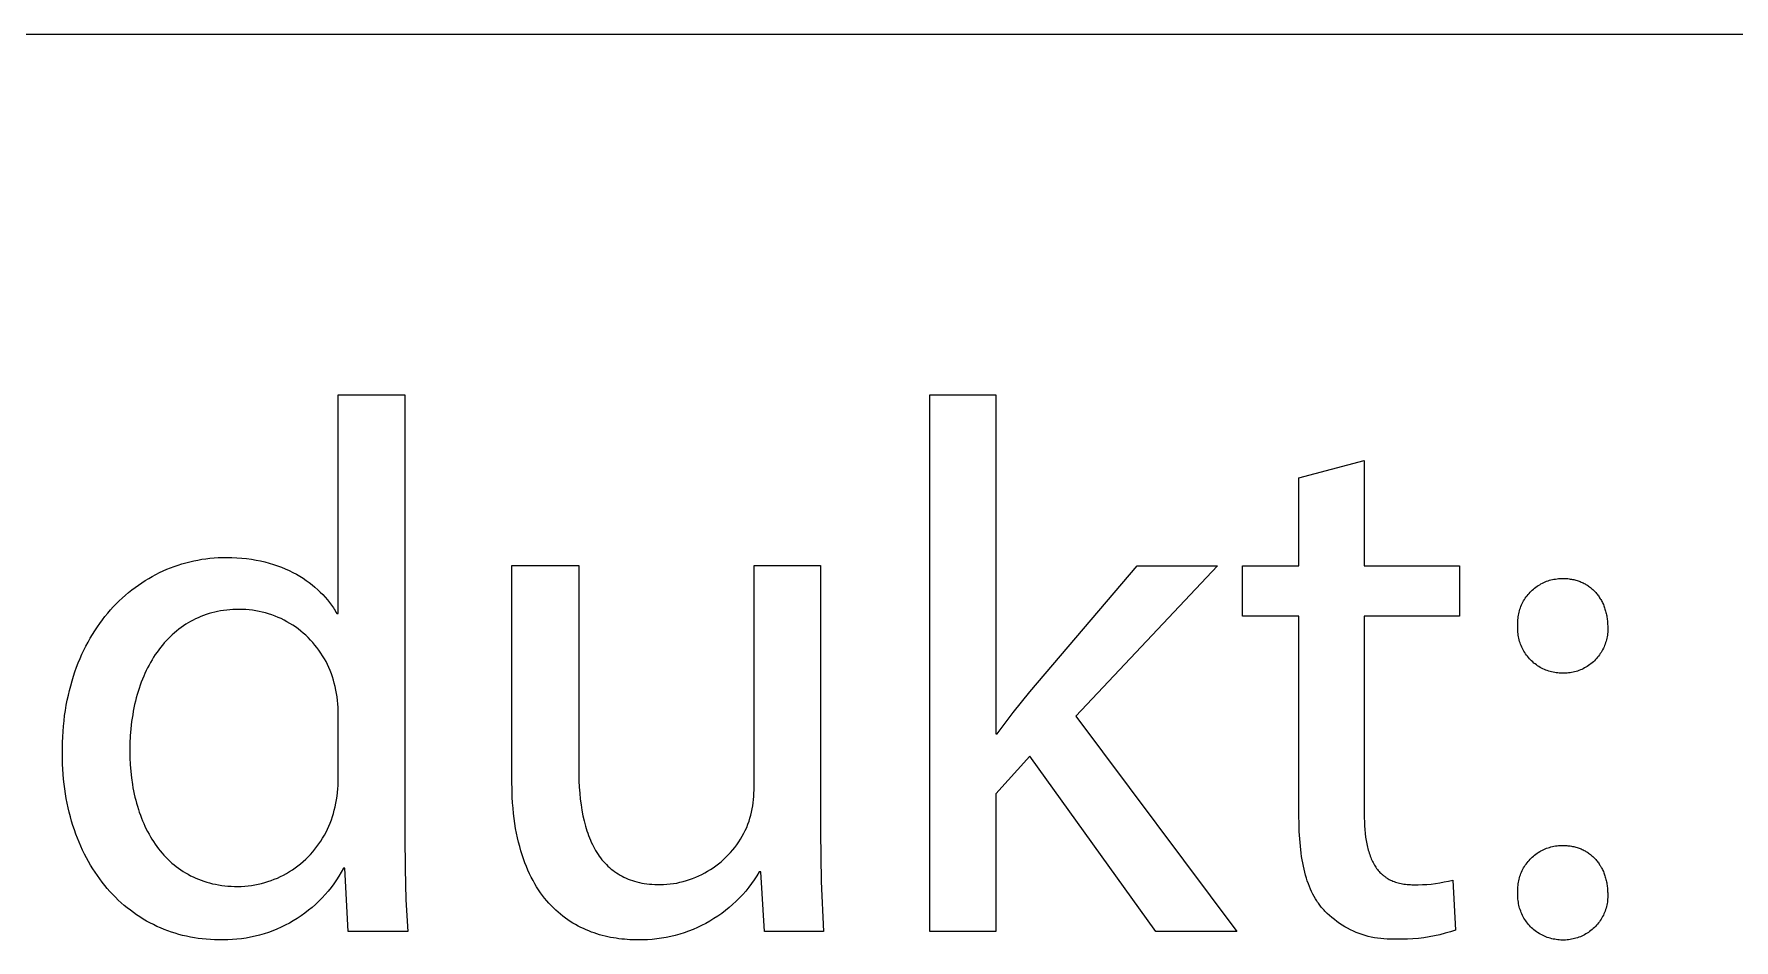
# Model space of a CAD drawing. Header units: millimetres. Extents: x -2163 to 4354, y -841 to 3711.
# Drawn here: x 2039.6 to 2186.3, y -555.2 to -477 of the extents above; entities that cross this region are included whole.
import ezdxf

# ---------------------------------------------------------------- set-up
doc = ezdxf.new("R2010")
doc.units = ezdxf.units.MM
doc.header["$MEASUREMENT"] = 0
doc.layers.add('Domyślny', color=7, linetype='Continuous', true_color=0x000000)

msp = doc.modelspace()

# ---------------------------------------------------------------- linework, layer by layer
at = {"layer": 'Domyślny', "color": 18, "lineweight": 15, "true_color": 0x000000}
for p, q in [((1891.21, -477.01), (4353.85, -477.01)), ((2065.85, -527.02), (2065.85, -508.16)), ((2065.85, -508.16), (2071.6, -508.16)), ((2071.6, -508.16), (2071.6, -546.31)), ((2116.89, -554.47), (2116.89, -508.15)), ((2116.89, -508.15), (2122.58, -508.15)), ((2122.58, -508.15), (2122.58, -537.4)), ((2148.74, -515.33), (2154.36, -513.83)), ((2154.36, -513.83), (2154.36, -522.9)), ((2148.74, -522.9), (2148.74, -515.33)), ((2050.1, -523.66), (2050.41, -523.5)), ((2050.41, -523.5), (2050.73, -523.35)), ((2050.73, -523.35), (2051.05, -523.21)), ((2051.05, -523.21), (2051.37, -523.08)), ((2051.37, -523.08), (2051.7, -522.96)), ((2051.7, -522.96), (2052.03, -522.85)), ((2052.03, -522.85), (2052.36, -522.74)), ((2052.36, -522.74), (2052.7, -522.65)), ((2052.7, -522.65), (2053.04, -522.56)), ((2053.04, -522.56), (2053.38, -522.48)), ((2053.38, -522.48), (2053.73, -522.41)), ((2053.73, -522.41), (2054.08, -522.35)), ((2054.08, -522.35), (2054.43, -522.3)), ((2054.43, -522.3), (2054.78, -522.26)), ((2054.78, -522.26), (2055.13, -522.22)), ((2055.13, -522.22), (2055.49, -522.2)), ((2055.49, -522.2), (2055.85, -522.19)), ((2055.85, -522.19), (2056.21, -522.18)), ((2056.21, -522.18), (2056.66, -522.19)), ((2056.66, -522.19), (2057.09, -522.21)), ((2057.09, -522.21), (2057.52, -522.24)), ((2057.52, -522.24), (2057.94, -522.28)), ((2057.94, -522.28), (2058.35, -522.34)), ((2058.35, -522.34), (2058.75, -522.41)), ((2058.75, -522.41), (2059.14, -522.49)), ((2059.14, -522.49), (2059.52, -522.58)), ((2059.52, -522.58), (2059.89, -522.68)), ((2059.89, -522.68), (2060.25, -522.79)), ((2060.25, -522.79), (2060.61, -522.91)), ((2060.61, -522.91), (2060.95, -523.04)), ((2060.95, -523.04), (2061.28, -523.18)), ((2061.28, -523.18), (2061.61, -523.32)), ((2061.61, -523.32), (2061.92, -523.48)), ((2061.92, -523.48), (2062.23, -523.64)), ((2062.23, -523.64), (2062.52, -523.81)), ((2080.82, -541.38), (2080.82, -522.89)), ((2080.82, -522.89), (2086.59, -522.89)), ((2086.59, -522.89), (2086.59, -540.38)), ((2101.72, -542.27), (2101.72, -522.89)), ((2101.72, -522.89), (2107.45, -522.89)), ((2107.45, -522.89), (2107.45, -545.87)), ((2125.51, -533.79), (2134.77, -522.9)), ((2141.7, -522.9), (2129.48, -535.88)), ((2134.77, -522.9), (2141.7, -522.9)), ((2143.86, -527.27), (2143.86, -522.9)), ((2143.86, -522.9), (2148.74, -522.9)), ((2154.36, -522.9), (2162.59, -522.9)), ((2162.59, -522.9), (2162.59, -527.27)), ((2047.75, -525.22), (2048.03, -524.99)), ((2048.03, -524.99), (2048.31, -524.78)), ((2048.31, -524.78), (2048.6, -524.57)), ((2048.6, -524.57), (2048.89, -524.37)), ((2048.89, -524.37), (2049.19, -524.18)), ((2049.19, -524.18), (2049.49, -524)), ((2049.49, -524), (2049.79, -523.83)), ((2049.79, -523.83), (2050.1, -523.66)), ((2062.52, -523.81), (2062.81, -523.99)), ((2062.81, -523.99), (2063.08, -524.17)), ((2063.08, -524.17), (2063.35, -524.36)), ((2063.35, -524.36), (2063.6, -524.56)), ((2063.6, -524.56), (2063.84, -524.76)), ((2063.84, -524.76), (2064.08, -524.97)), ((2064.08, -524.97), (2064.3, -525.18)), ((2168.68, -525.19), (2168.77, -525.1)), ((2168.77, -525.1), (2168.87, -525.01)), ((2168.87, -525.01), (2168.97, -524.92)), ((2168.97, -524.92), (2169.07, -524.84)), ((2169.07, -524.84), (2169.18, -524.75)), ((2169.18, -524.75), (2169.28, -524.68)), ((2169.28, -524.68), (2169.39, -524.6)), ((2169.39, -524.6), (2169.51, -524.54)), ((2169.51, -524.54), (2169.62, -524.47)), ((2169.62, -524.47), (2169.74, -524.41)), ((2169.74, -524.41), (2169.86, -524.35)), ((2169.86, -524.35), (2169.98, -524.3)), ((2169.98, -524.3), (2170.1, -524.25)), ((2170.1, -524.25), (2170.23, -524.2)), ((2170.23, -524.2), (2170.36, -524.16)), ((2170.36, -524.16), (2170.48, -524.13)), ((2170.48, -524.13), (2170.61, -524.1)), ((2170.61, -524.1), (2170.74, -524.07)), ((2170.74, -524.07), (2170.87, -524.05)), ((2170.87, -524.05), (2171.01, -524.03)), ((2171.01, -524.03), (2171.14, -524.02)), ((2171.14, -524.02), (2171.27, -524.01)), ((2171.27, -524.01), (2171.4, -524)), ((2171.4, -524), (2171.54, -524)), ((2171.54, -524), (2171.64, -524)), ((2171.64, -524), (2171.75, -524.01)), ((2171.75, -524.01), (2171.85, -524.01)), ((2171.85, -524.01), (2171.95, -524.02)), ((2171.95, -524.02), (2172.05, -524.03)), ((2172.05, -524.03), (2172.15, -524.05)), ((2172.15, -524.05), (2172.25, -524.06)), ((2172.25, -524.06), (2172.35, -524.08)), ((2172.35, -524.08), (2172.45, -524.1)), ((2172.45, -524.1), (2172.54, -524.12)), ((2172.54, -524.12), (2172.64, -524.15)), ((2172.64, -524.15), (2172.73, -524.18)), ((2172.73, -524.18), (2172.82, -524.2)), ((2172.82, -524.2), (2172.91, -524.24)), ((2172.91, -524.24), (2173, -524.27)), ((2173, -524.27), (2173.09, -524.31)), ((2173.09, -524.31), (2173.17, -524.34)), ((2173.17, -524.34), (2173.26, -524.38)), ((2173.26, -524.38), (2173.34, -524.43)), ((2173.34, -524.43), (2173.42, -524.47)), ((2173.42, -524.47), (2173.5, -524.52)), ((2173.5, -524.52), (2173.58, -524.56)), ((2173.58, -524.56), (2173.66, -524.61)), ((2173.66, -524.61), (2173.73, -524.67)), ((2173.73, -524.67), (2173.81, -524.72)), ((2173.81, -524.72), (2173.88, -524.78)), ((2173.88, -524.78), (2173.95, -524.83)), ((2173.95, -524.83), (2174.02, -524.89)), ((2174.02, -524.89), (2174.09, -524.96)), ((2174.09, -524.96), (2174.16, -525.02)), ((2174.16, -525.02), (2174.22, -525.08)), ((2174.22, -525.08), (2174.29, -525.15)), ((2046.2, -526.72), (2046.44, -526.45)), ((2046.44, -526.45), (2046.69, -526.19)), ((2046.69, -526.19), (2046.95, -525.94)), ((2046.95, -525.94), (2047.21, -525.69)), ((2047.21, -525.69), (2047.48, -525.45)), ((2047.48, -525.45), (2047.75, -525.22)), ((2064.3, -525.18), (2064.52, -525.4)), ((2064.52, -525.4), (2064.72, -525.62)), ((2064.72, -525.62), (2064.91, -525.85)), ((2064.91, -525.85), (2065, -525.96)), ((2065, -525.96), (2065.09, -526.08)), ((2065.09, -526.08), (2065.18, -526.19)), ((2065.18, -526.19), (2065.27, -526.31)), ((2065.27, -526.31), (2065.35, -526.43)), ((2065.35, -526.43), (2065.43, -526.54)), ((2065.43, -526.54), (2065.5, -526.66)), ((2167.8, -526.66), (2167.85, -526.54)), ((2167.85, -526.54), (2167.89, -526.41)), ((2167.89, -526.41), (2167.95, -526.29)), ((2167.95, -526.29), (2168, -526.17)), ((2168, -526.17), (2168.06, -526.05)), ((2168.06, -526.05), (2168.12, -525.94)), ((2168.12, -525.94), (2168.19, -525.82)), ((2168.19, -525.82), (2168.26, -525.71)), ((2168.26, -525.71), (2168.34, -525.6)), ((2168.34, -525.6), (2168.42, -525.5)), ((2168.42, -525.5), (2168.5, -525.39)), ((2168.5, -525.39), (2168.59, -525.29)), ((2168.59, -525.29), (2168.68, -525.19)), ((2174.29, -525.15), (2174.35, -525.22)), ((2174.35, -525.22), (2174.41, -525.29)), ((2174.41, -525.29), (2174.47, -525.36)), ((2174.47, -525.36), (2174.52, -525.44)), ((2174.52, -525.44), (2174.58, -525.51)), ((2174.58, -525.51), (2174.63, -525.59)), ((2174.63, -525.59), (2174.68, -525.67)), ((2174.68, -525.67), (2174.73, -525.75)), ((2174.73, -525.75), (2174.78, -525.83)), ((2174.78, -525.83), (2174.83, -525.91)), ((2174.83, -525.91), (2174.87, -526)), ((2174.87, -526), (2174.92, -526.09)), ((2174.92, -526.09), (2174.96, -526.17)), ((2174.96, -526.17), (2175, -526.26)), ((2175, -526.26), (2175.03, -526.36)), ((2175.03, -526.36), (2175.07, -526.45)), ((2175.07, -526.45), (2175.1, -526.54)), ((2175.1, -526.54), (2175.13, -526.64)), ((2045.06, -528.19), (2045.28, -527.88)), ((2045.28, -527.88), (2045.5, -527.58)), ((2045.5, -527.58), (2045.72, -527.29)), ((2045.72, -527.29), (2045.96, -527)), ((2045.96, -527), (2046.2, -526.72)), ((2052.69, -527.96), (2052.48, -528.1)), ((2052.9, -527.84), (2052.69, -527.96)), ((2053.11, -527.71), (2052.9, -527.84)), ((2053.32, -527.6), (2053.11, -527.71)), ((2053.54, -527.49), (2053.32, -527.6)), ((2053.77, -527.39), (2053.54, -527.49)), ((2054, -527.29), (2053.77, -527.39)), ((2054.23, -527.2), (2054, -527.29)), ((2054.46, -527.12), (2054.23, -527.2)), ((2054.7, -527.04), (2054.46, -527.12)), ((2054.94, -526.97), (2054.7, -527.04)), ((2055.19, -526.91), (2054.94, -526.97)), ((2055.44, -526.86), (2055.19, -526.91)), ((2055.7, -526.81), (2055.44, -526.86)), ((2055.95, -526.77), (2055.7, -526.81)), ((2056.22, -526.73), (2055.95, -526.77)), ((2056.48, -526.71), (2056.22, -526.73)), ((2056.75, -526.69), (2056.48, -526.71)), ((2057.02, -526.68), (2056.75, -526.69)), ((2057.3, -526.67), (2057.02, -526.68)), ((2057.59, -526.68), (2057.3, -526.67)), ((2057.87, -526.69), (2057.59, -526.68)), ((2058.16, -526.71), (2057.87, -526.69)), ((2058.44, -526.75), (2058.16, -526.71)), ((2058.73, -526.79), (2058.44, -526.75)), ((2059.01, -526.84), (2058.73, -526.79)), ((2059.29, -526.9), (2059.01, -526.84)), ((2059.57, -526.98), (2059.29, -526.9)), ((2059.84, -527.06), (2059.57, -526.98)), ((2060.12, -527.15), (2059.84, -527.06)), ((2060.39, -527.25), (2060.12, -527.15)), ((2060.65, -527.36), (2060.39, -527.25)), ((2060.91, -527.47), (2060.65, -527.36)), ((2061.17, -527.6), (2060.91, -527.47)), ((2061.42, -527.74), (2061.17, -527.6)), ((2061.67, -527.88), (2061.42, -527.74)), ((2061.92, -528.03), (2061.67, -527.88)), ((2062.15, -528.19), (2061.92, -528.03)), ((2065.5, -526.66), (2065.58, -526.78)), ((2065.58, -526.78), (2065.65, -526.9)), ((2065.65, -526.9), (2065.72, -527.02)), ((2065.72, -527.02), (2065.85, -527.02)), ((2148.74, -527.27), (2143.86, -527.27)), ((2148.74, -544.49), (2148.74, -527.27)), ((2162.59, -527.27), (2154.36, -527.27)), ((2154.36, -527.27), (2154.36, -544.3)), ((2167.62, -527.71), (2167.63, -527.57)), ((2167.62, -527.84), (2167.62, -527.71)), ((2167.62, -527.97), (2167.62, -527.84)), ((2167.63, -528.1), (2167.62, -527.97)), ((2167.63, -527.57), (2167.64, -527.44)), ((2167.64, -527.44), (2167.66, -527.31)), ((2167.66, -527.31), (2167.68, -527.18)), ((2167.68, -527.18), (2167.7, -527.05)), ((2167.7, -527.05), (2167.73, -526.92)), ((2167.73, -526.92), (2167.77, -526.79)), ((2167.77, -526.79), (2167.8, -526.66)), ((2175.13, -526.64), (2175.16, -526.73)), ((2175.16, -526.73), (2175.19, -526.83)), ((2175.19, -526.83), (2175.22, -526.93)), ((2175.22, -526.93), (2175.24, -527.03)), ((2175.24, -527.03), (2175.27, -527.13)), ((2175.27, -527.13), (2175.29, -527.24)), ((2175.29, -527.24), (2175.3, -527.34)), ((2175.3, -527.34), (2175.32, -527.45)), ((2175.32, -527.45), (2175.33, -527.55)), ((2175.33, -527.55), (2175.35, -527.66)), ((2175.35, -527.66), (2175.36, -527.77)), ((2175.36, -527.77), (2175.37, -527.88)), ((2175.37, -527.88), (2175.37, -527.99)), ((2175.37, -527.99), (2175.38, -528.1)), ((2044.08, -529.84), (2044.26, -529.5)), ((2044.26, -529.5), (2044.45, -529.16)), ((2044.45, -529.16), (2044.65, -528.83)), ((2044.65, -528.83), (2044.85, -528.51)), ((2044.85, -528.51), (2045.06, -528.19)), ((2051, -529.38), (2050.83, -529.57)), ((2051.17, -529.2), (2051, -529.38)), ((2051.34, -529.03), (2051.17, -529.2)), ((2051.52, -528.86), (2051.34, -529.03)), ((2051.71, -528.7), (2051.52, -528.86)), ((2051.9, -528.54), (2051.71, -528.7)), ((2052.09, -528.39), (2051.9, -528.54)), ((2052.28, -528.24), (2052.09, -528.39)), ((2052.48, -528.1), (2052.28, -528.24)), ((2062.39, -528.36), (2062.15, -528.19)), ((2062.61, -528.54), (2062.39, -528.36)), ((2062.83, -528.72), (2062.61, -528.54)), ((2063.05, -528.91), (2062.83, -528.72)), ((2063.26, -529.11), (2063.05, -528.91)), ((2063.46, -529.32), (2063.26, -529.11)), ((2063.65, -529.53), (2063.46, -529.32)), ((2167.62, -528.24), (2167.63, -528.1)), ((2167.62, -528.37), (2167.62, -528.24)), ((2167.62, -528.51), (2167.62, -528.37)), ((2167.63, -528.64), (2167.62, -528.51)), ((2167.65, -528.77), (2167.63, -528.64)), ((2167.66, -528.9), (2167.65, -528.77)), ((2167.68, -529.04), (2167.66, -528.9)), ((2167.71, -529.17), (2167.68, -529.04)), ((2167.74, -529.3), (2167.71, -529.17)), ((2167.78, -529.43), (2167.74, -529.3)), ((2167.82, -529.55), (2167.78, -529.43)), ((2175.24, -529.42), (2175.2, -529.54)), ((2175.27, -529.29), (2175.24, -529.42)), ((2175.3, -529.16), (2175.27, -529.29)), ((2175.33, -529.03), (2175.3, -529.16)), ((2175.35, -528.9), (2175.33, -529.03)), ((2175.36, -528.77), (2175.35, -528.9)), ((2175.38, -528.63), (2175.36, -528.77)), ((2175.38, -528.1), (2175.38, -528.24)), ((2175.38, -528.24), (2175.39, -528.37)), ((2175.39, -528.37), (2175.38, -528.5)), ((2175.38, -528.5), (2175.38, -528.63)), ((2043.42, -531.29), (2043.57, -530.92)), ((2043.57, -530.92), (2043.73, -530.55)), ((2043.73, -530.55), (2043.9, -530.19)), ((2043.9, -530.19), (2044.08, -529.84)), ((2049.92, -530.8), (2049.78, -531.02)), ((2050.06, -530.58), (2049.92, -530.8)), ((2050.21, -530.37), (2050.06, -530.58)), ((2050.36, -530.16), (2050.21, -530.37)), ((2050.51, -529.96), (2050.36, -530.16)), ((2050.67, -529.76), (2050.51, -529.96)), ((2050.83, -529.57), (2050.67, -529.76)), ((2063.84, -529.75), (2063.65, -529.53)), ((2064.01, -529.97), (2063.84, -529.75)), ((2064.18, -530.2), (2064.01, -529.97)), ((2064.35, -530.44), (2064.18, -530.2)), ((2064.5, -530.68), (2064.35, -530.44)), ((2064.65, -530.93), (2064.5, -530.68)), ((2064.79, -531.18), (2064.65, -530.93)), ((2167.86, -529.68), (2167.82, -529.55)), ((2167.91, -529.8), (2167.86, -529.68)), ((2167.96, -529.93), (2167.91, -529.8)), ((2168.02, -530.05), (2167.96, -529.93)), ((2168.08, -530.17), (2168.02, -530.05)), ((2168.15, -530.28), (2168.08, -530.17)), ((2168.22, -530.4), (2168.15, -530.28)), ((2168.29, -530.51), (2168.22, -530.4)), ((2168.37, -530.62), (2168.29, -530.51)), ((2168.45, -530.72), (2168.37, -530.62)), ((2168.53, -530.83), (2168.45, -530.72)), ((2168.62, -530.93), (2168.53, -530.83)), ((2168.71, -531.02), (2168.62, -530.93)), ((2174.41, -530.91), (2174.33, -531.01)), ((2174.5, -530.81), (2174.41, -530.91)), ((2174.58, -530.71), (2174.5, -530.81)), ((2174.66, -530.6), (2174.58, -530.71)), ((2174.74, -530.49), (2174.66, -530.6)), ((2174.81, -530.38), (2174.74, -530.49)), ((2174.88, -530.27), (2174.81, -530.38)), ((2174.94, -530.15), (2174.88, -530.27)), ((2175, -530.03), (2174.94, -530.15)), ((2175.06, -529.91), (2175, -530.03)), ((2175.11, -529.79), (2175.06, -529.91)), ((2175.16, -529.67), (2175.11, -529.79)), ((2175.2, -529.54), (2175.16, -529.67)), ((2043, -532.45), (2043.13, -532.06)), ((2043.13, -532.06), (2043.27, -531.67)), ((2043.27, -531.67), (2043.42, -531.29)), ((2049.17, -532.2), (2049.06, -532.45)), ((2049.28, -531.95), (2049.17, -532.2)), ((2049.4, -531.71), (2049.28, -531.95)), ((2049.52, -531.48), (2049.4, -531.71)), ((2049.65, -531.25), (2049.52, -531.48)), ((2049.78, -531.02), (2049.65, -531.25)), ((2064.92, -531.44), (2064.79, -531.18)), ((2065.04, -531.7), (2064.92, -531.44)), ((2065.15, -531.96), (2065.04, -531.7)), ((2065.25, -532.23), (2065.15, -531.96)), ((2065.34, -532.5), (2065.25, -532.23)), ((2168.81, -531.12), (2168.71, -531.02)), ((2168.91, -531.21), (2168.81, -531.12)), ((2169.01, -531.3), (2168.91, -531.21)), ((2169.11, -531.38), (2169.01, -531.3)), ((2169.22, -531.46), (2169.11, -531.38)), ((2169.33, -531.54), (2169.22, -531.46)), ((2169.44, -531.61), (2169.33, -531.54)), ((2169.55, -531.68), (2169.44, -531.61)), ((2169.67, -531.74), (2169.55, -531.68)), ((2169.79, -531.8), (2169.67, -531.74)), ((2169.91, -531.86), (2169.79, -531.8)), ((2170.04, -531.91), (2169.91, -531.86)), ((2170.16, -531.96), (2170.04, -531.91)), ((2170.29, -532), (2170.16, -531.96)), ((2170.41, -532.04), (2170.29, -532)), ((2170.54, -532.07), (2170.41, -532.04)), ((2170.67, -532.1), (2170.54, -532.07)), ((2170.81, -532.13), (2170.67, -532.1)), ((2170.94, -532.15), (2170.81, -532.13)), ((2171.07, -532.16), (2170.94, -532.15)), ((2171.2, -532.18), (2171.07, -532.16)), ((2171.34, -532.18), (2171.2, -532.18)), ((2171.47, -532.18), (2171.34, -532.18)), ((2171.6, -532.19), (2171.47, -532.18)), ((2171.73, -532.18), (2171.6, -532.19)), ((2171.87, -532.17), (2171.73, -532.18)), ((2172, -532.16), (2171.87, -532.17)), ((2172.13, -532.14), (2172, -532.16)), ((2172.26, -532.12), (2172.13, -532.14)), ((2172.39, -532.1), (2172.26, -532.12)), ((2172.52, -532.07), (2172.39, -532.1)), ((2172.65, -532.03), (2172.52, -532.07)), ((2172.77, -531.99), (2172.65, -532.03)), ((2172.9, -531.95), (2172.77, -531.99)), ((2173.02, -531.9), (2172.9, -531.95)), ((2173.14, -531.85), (2173.02, -531.9)), ((2173.26, -531.79), (2173.14, -531.85)), ((2173.38, -531.73), (2173.26, -531.79)), ((2173.5, -531.66), (2173.38, -531.73)), ((2173.61, -531.59), (2173.5, -531.66)), ((2173.72, -531.52), (2173.61, -531.59)), ((2173.83, -531.44), (2173.72, -531.52)), ((2173.93, -531.36), (2173.83, -531.44)), ((2174.04, -531.28), (2173.93, -531.36)), ((2174.14, -531.19), (2174.04, -531.28)), ((2174.23, -531.1), (2174.14, -531.19)), ((2174.33, -531.01), (2174.23, -531.1)), ((2042.56, -534.09), (2042.66, -533.67)), ((2042.66, -533.67), (2042.76, -533.26)), ((2042.76, -533.26), (2042.88, -532.85)), ((2042.88, -532.85), (2043, -532.45)), ((2048.58, -533.76), (2048.5, -534.03)), ((2048.67, -533.49), (2048.58, -533.76)), ((2048.76, -533.22), (2048.67, -533.49)), ((2048.85, -532.96), (2048.76, -533.22)), ((2048.95, -532.7), (2048.85, -532.96)), ((2049.06, -532.45), (2048.95, -532.7)), ((2065.43, -532.78), (2065.34, -532.5)), ((2065.5, -533.05), (2065.43, -532.78)), ((2065.57, -533.33), (2065.5, -533.05)), ((2065.64, -533.63), (2065.57, -533.33)), ((2065.7, -533.93), (2065.64, -533.63)), ((2124.08, -535.57), (2125.51, -533.79)), ((2042.31, -535.39), (2042.38, -534.95)), ((2042.38, -534.95), (2042.47, -534.52)), ((2042.47, -534.52), (2042.56, -534.09)), ((2048.22, -535.17), (2048.16, -535.46)), ((2048.28, -534.88), (2048.22, -535.17)), ((2048.35, -534.59), (2048.28, -534.88)), ((2048.42, -534.31), (2048.35, -534.59)), ((2048.5, -534.03), (2048.42, -534.31)), ((2065.75, -534.23), (2065.7, -533.93)), ((2065.79, -534.53), (2065.75, -534.23)), ((2065.82, -534.83), (2065.79, -534.53)), ((2065.84, -535.14), (2065.82, -534.83)), ((2065.85, -535.44), (2065.84, -535.14)), ((2042.1, -537.21), (2042.14, -536.75)), ((2042.14, -536.75), (2042.19, -536.29)), ((2042.19, -536.29), (2042.24, -535.84)), ((2042.24, -535.84), (2042.31, -535.39)), ((2048.02, -536.36), (2047.95, -536.97)), ((2048.06, -536.06), (2048.02, -536.36)), ((2048.11, -535.76), (2048.06, -536.06)), ((2048.16, -535.46), (2048.11, -535.76)), ((2065.85, -535.74), (2065.85, -535.44)), ((2065.85, -541.23), (2065.85, -535.74)), ((2122.71, -537.4), (2124.08, -535.57)), ((2129.48, -535.88), (2143.39, -554.47)), ((2042.04, -538.64), (2042.05, -538.16)), ((2042.05, -538.16), (2042.07, -537.68)), ((2042.07, -537.68), (2042.1, -537.21)), ((2047.87, -538.24), (2047.86, -538.89)), ((2047.9, -537.6), (2047.87, -538.24)), ((2047.95, -536.97), (2047.9, -537.6)), ((2122.58, -537.4), (2122.71, -537.4)), ((2042.04, -539.13), (2042.04, -538.64)), ((2042.05, -539.58), (2042.04, -539.13)), ((2042.06, -540.02), (2042.05, -539.58)), ((2047.86, -538.89), (2047.87, -539.48)), ((2047.87, -539.48), (2047.89, -540.07)), ((2125.51, -539.35), (2122.58, -542.6)), ((2136.4, -554.47), (2125.51, -539.35)), ((2042.08, -540.46), (2042.06, -540.02)), ((2042.11, -540.89), (2042.08, -540.46)), ((2042.15, -541.32), (2042.11, -540.89)), ((2047.89, -540.07), (2047.94, -540.65)), ((2047.94, -540.65), (2048, -541.22)), ((2048, -541.22), (2048.09, -541.79)), ((2065.85, -541.55), (2065.85, -541.23)), ((2086.59, -540.38), (2086.6, -540.94)), ((2086.6, -540.94), (2086.61, -541.48)), ((2042.19, -541.75), (2042.15, -541.32)), ((2042.25, -542.16), (2042.19, -541.75)), ((2042.31, -542.58), (2042.25, -542.16)), ((2042.38, -542.99), (2042.31, -542.58)), ((2048.09, -541.79), (2048.13, -542.06)), ((2048.13, -542.06), (2048.19, -542.34)), ((2048.19, -542.34), (2048.24, -542.61)), ((2048.24, -542.61), (2048.3, -542.88)), ((2065.75, -542.79), (2065.79, -542.48)), ((2065.79, -542.48), (2065.82, -542.17)), ((2065.82, -542.17), (2065.84, -541.86)), ((2065.84, -541.86), (2065.85, -541.55)), ((2080.84, -542.39), (2080.82, -541.38)), ((2080.86, -542.88), (2080.84, -542.39)), ((2086.61, -541.48), (2086.64, -542.01)), ((2086.64, -542.01), (2086.68, -542.53)), ((2086.68, -542.53), (2086.73, -543.04)), ((2101.7, -542.82), (2101.71, -542.54)), ((2101.71, -542.54), (2101.72, -542.27)), ((2122.58, -542.6), (2122.58, -554.47)), ((2042.46, -543.39), (2042.38, -542.99)), ((2042.54, -543.79), (2042.46, -543.39)), ((2042.63, -544.18), (2042.54, -543.79)), ((2048.3, -542.88), (2048.37, -543.15)), ((2048.37, -543.15), (2048.44, -543.41)), ((2048.44, -543.41), (2048.52, -543.67)), ((2048.52, -543.67), (2048.6, -543.93)), ((2048.6, -543.93), (2048.68, -544.18)), ((2065.43, -544.28), (2065.5, -543.99)), ((2065.5, -543.99), (2065.57, -543.71)), ((2065.57, -543.71), (2065.64, -543.4)), ((2065.64, -543.4), (2065.7, -543.1)), ((2065.7, -543.1), (2065.75, -542.79)), ((2080.89, -543.36), (2080.86, -542.88)), ((2080.93, -543.83), (2080.89, -543.36)), ((2080.97, -544.28), (2080.93, -543.83)), ((2086.73, -543.04), (2086.8, -543.53)), ((2086.8, -543.53), (2086.87, -544.01)), ((2086.87, -544.01), (2086.96, -544.48)), ((2101.44, -544.44), (2101.51, -544.17)), ((2101.51, -544.17), (2101.56, -543.9)), ((2101.56, -543.9), (2101.61, -543.63)), ((2101.61, -543.63), (2101.65, -543.36)), ((2101.65, -543.36), (2101.68, -543.09)), ((2101.68, -543.09), (2101.7, -542.82)), ((2042.73, -544.57), (2042.63, -544.18)), ((2042.84, -544.95), (2042.73, -544.57)), ((2042.96, -545.32), (2042.84, -544.95)), ((2043.08, -545.69), (2042.96, -545.32)), ((2048.68, -544.18), (2048.77, -544.43)), ((2048.77, -544.43), (2048.86, -544.68)), ((2048.86, -544.68), (2048.96, -544.92)), ((2048.96, -544.92), (2049.06, -545.16)), ((2049.06, -545.16), (2049.17, -545.39)), ((2049.17, -545.39), (2049.28, -545.63)), ((2049.28, -545.63), (2049.4, -545.85)), ((2064.92, -545.65), (2065.04, -545.38)), ((2065.04, -545.38), (2065.15, -545.11)), ((2065.15, -545.11), (2065.25, -544.84)), ((2065.25, -544.84), (2065.35, -544.56)), ((2065.35, -544.56), (2065.43, -544.28)), ((2081.02, -544.72), (2080.97, -544.28)), ((2081.09, -545.15), (2081.02, -544.72)), ((2081.15, -545.57), (2081.09, -545.15)), ((2081.23, -545.98), (2081.15, -545.57)), ((2086.96, -544.48), (2087.06, -544.93)), ((2087.06, -544.93), (2087.12, -545.15)), ((2087.12, -545.15), (2087.17, -545.37)), ((2087.17, -545.37), (2087.24, -545.58)), ((2087.24, -545.58), (2087.3, -545.79)), ((2100.97, -545.75), (2101.09, -545.49)), ((2101.09, -545.49), (2101.2, -545.22)), ((2101.2, -545.22), (2101.29, -544.96)), ((2101.29, -544.96), (2101.37, -544.7)), ((2101.37, -544.7), (2101.44, -544.44)), ((2148.75, -545.18), (2148.74, -544.49)), ((2148.77, -545.84), (2148.75, -545.18)), ((2154.36, -544.3), (2154.37, -544.66)), ((2154.37, -544.66), (2154.38, -545.01)), ((2154.38, -545.01), (2154.39, -545.35)), ((2154.39, -545.35), (2154.42, -545.68)), ((2043.21, -546.06), (2043.08, -545.69)), ((2043.34, -546.41), (2043.21, -546.06)), ((2043.48, -546.77), (2043.34, -546.41)), ((2043.63, -547.11), (2043.48, -546.77)), ((2049.4, -545.85), (2049.52, -546.08)), ((2049.52, -546.08), (2049.64, -546.3)), ((2049.64, -546.3), (2049.77, -546.51)), ((2049.77, -546.51), (2049.91, -546.72)), ((2049.91, -546.72), (2050.05, -546.93)), ((2050.05, -546.93), (2050.19, -547.13)), ((2064.01, -547.15), (2064.18, -546.92)), ((2064.18, -546.92), (2064.35, -546.67)), ((2064.35, -546.67), (2064.5, -546.42)), ((2064.5, -546.42), (2064.65, -546.17)), ((2064.65, -546.17), (2064.79, -545.91)), ((2064.79, -545.91), (2064.92, -545.65)), ((2071.6, -546.31), (2071.61, -549.03)), ((2081.31, -546.38), (2081.23, -545.98)), ((2081.4, -546.77), (2081.31, -546.38)), ((2081.5, -547.14), (2081.4, -546.77)), ((2087.3, -545.79), (2087.37, -545.99)), ((2087.37, -545.99), (2087.44, -546.19)), ((2087.44, -546.19), (2087.52, -546.39)), ((2087.52, -546.39), (2087.6, -546.58)), ((2087.6, -546.58), (2087.68, -546.77)), ((2087.68, -546.77), (2087.77, -546.96)), ((2087.77, -546.96), (2087.86, -547.14)), ((2100.06, -547.21), (2100.23, -546.98)), ((2100.23, -546.98), (2100.4, -546.74)), ((2100.4, -546.74), (2100.55, -546.5)), ((2100.55, -546.5), (2100.7, -546.25)), ((2100.7, -546.25), (2100.84, -546)), ((2100.84, -546), (2100.97, -545.75)), ((2107.45, -545.87), (2107.5, -550.17)), ((2148.81, -546.49), (2148.77, -545.84)), ((2148.86, -547.11), (2148.81, -546.49)), ((2148.93, -547.71), (2148.86, -547.11)), ((2154.42, -545.68), (2154.45, -546.01)), ((2154.45, -546.01), (2154.49, -546.32)), ((2154.49, -546.32), (2154.53, -546.62)), ((2154.53, -546.62), (2154.59, -546.91)), ((2154.59, -546.91), (2154.62, -547.05)), ((2154.62, -547.05), (2154.65, -547.19)), ((2170.74, -547.12), (2170.87, -547.09)), ((2170.87, -547.09), (2171.01, -547.07)), ((2171.01, -547.07), (2171.14, -547.06)), ((2171.14, -547.06), (2171.27, -547.05)), ((2171.27, -547.05), (2171.4, -547.05)), ((2171.4, -547.05), (2171.54, -547.05)), ((2171.54, -547.05), (2171.64, -547.05)), ((2171.64, -547.05), (2171.75, -547.05)), ((2171.75, -547.05), (2171.85, -547.06)), ((2171.85, -547.06), (2171.95, -547.07)), ((2171.95, -547.07), (2172.05, -547.08)), ((2172.05, -547.08), (2172.15, -547.09)), ((2172.15, -547.09), (2172.25, -547.11)), ((2172.25, -547.11), (2172.35, -547.13)), ((2043.79, -547.45), (2043.63, -547.11)), ((2043.95, -547.79), (2043.79, -547.45)), ((2044.12, -548.11), (2043.95, -547.79)), ((2044.3, -548.43), (2044.12, -548.11)), ((2044.48, -548.75), (2044.3, -548.43)), ((2050.19, -547.13), (2050.34, -547.33)), ((2050.34, -547.33), (2050.49, -547.52)), ((2050.49, -547.52), (2050.65, -547.71)), ((2050.65, -547.71), (2050.81, -547.89)), ((2050.81, -547.89), (2050.97, -548.07)), ((2050.97, -548.07), (2051.14, -548.24)), ((2051.14, -548.24), (2051.32, -548.41)), ((2051.32, -548.41), (2051.5, -548.57)), ((2051.5, -548.57), (2051.68, -548.72)), ((2062.6, -548.63), (2062.82, -548.44)), ((2062.82, -548.44), (2063.04, -548.24)), ((2063.04, -548.24), (2063.25, -548.04)), ((2063.25, -548.04), (2063.45, -547.83)), ((2063.45, -547.83), (2063.64, -547.61)), ((2063.64, -547.61), (2063.83, -547.38)), ((2063.83, -547.38), (2064.01, -547.15)), ((2081.6, -547.51), (2081.5, -547.14)), ((2081.71, -547.86), (2081.6, -547.51)), ((2081.83, -548.21), (2081.71, -547.86)), ((2081.95, -548.54), (2081.83, -548.21)), ((2082.08, -548.87), (2081.95, -548.54)), ((2087.86, -547.14), (2087.96, -547.31)), ((2087.96, -547.31), (2088.05, -547.48)), ((2088.05, -547.48), (2088.16, -547.65)), ((2088.16, -547.65), (2088.26, -547.82)), ((2088.26, -547.82), (2088.37, -547.97)), ((2088.37, -547.97), (2088.48, -548.13)), ((2088.48, -548.13), (2088.6, -548.28)), ((2088.6, -548.28), (2088.72, -548.42)), ((2088.72, -548.42), (2088.85, -548.56)), ((2088.85, -548.56), (2088.98, -548.7)), ((2098.66, -548.63), (2098.88, -548.45)), ((2098.88, -548.45), (2099.09, -548.26)), ((2099.09, -548.26), (2099.3, -548.06)), ((2099.3, -548.06), (2099.5, -547.86)), ((2099.5, -547.86), (2099.7, -547.65)), ((2099.7, -547.65), (2099.88, -547.43)), ((2099.88, -547.43), (2100.06, -547.21)), ((2148.97, -548), (2148.93, -547.71)), ((2149.02, -548.28), (2148.97, -548)), ((2149.07, -548.56), (2149.02, -548.28)), ((2149.12, -548.83), (2149.07, -548.56)), ((2154.65, -547.19), (2154.68, -547.32)), ((2154.68, -547.32), (2154.72, -547.45)), ((2154.72, -547.45), (2154.76, -547.58)), ((2154.76, -547.58), (2154.79, -547.71)), ((2154.79, -547.71), (2154.84, -547.84)), ((2154.84, -547.84), (2154.88, -547.96)), ((2154.88, -547.96), (2154.93, -548.08)), ((2154.93, -548.08), (2154.98, -548.19)), ((2154.98, -548.19), (2155.03, -548.31)), ((2155.03, -548.31), (2155.08, -548.42)), ((2155.08, -548.42), (2155.13, -548.53)), ((2155.13, -548.53), (2155.19, -548.63)), ((2168.34, -548.65), (2168.42, -548.54)), ((2168.42, -548.54), (2168.5, -548.44)), ((2168.5, -548.44), (2168.59, -548.34)), ((2168.59, -548.34), (2168.68, -548.24)), ((2168.68, -548.24), (2168.77, -548.14)), ((2168.77, -548.14), (2168.87, -548.05)), ((2168.87, -548.05), (2168.97, -547.97)), ((2168.97, -547.97), (2169.07, -547.88)), ((2169.07, -547.88), (2169.18, -547.8)), ((2169.18, -547.8), (2169.28, -547.72)), ((2169.28, -547.72), (2169.39, -547.65)), ((2169.39, -547.65), (2169.51, -547.58)), ((2169.51, -547.58), (2169.62, -547.51)), ((2169.62, -547.51), (2169.74, -547.45)), ((2169.74, -547.45), (2169.86, -547.4)), ((2169.86, -547.4), (2169.98, -547.34)), ((2169.98, -547.34), (2170.1, -547.29)), ((2170.1, -547.29), (2170.23, -547.25)), ((2170.23, -547.25), (2170.36, -547.21)), ((2170.36, -547.21), (2170.48, -547.17)), ((2170.48, -547.17), (2170.61, -547.14)), ((2170.61, -547.14), (2170.74, -547.12)), ((2172.35, -547.13), (2172.45, -547.15)), ((2172.45, -547.15), (2172.54, -547.17)), ((2172.54, -547.17), (2172.64, -547.19)), ((2172.64, -547.19), (2172.73, -547.22)), ((2172.73, -547.22), (2172.82, -547.25)), ((2172.82, -547.25), (2172.91, -547.28)), ((2172.91, -547.28), (2173, -547.32)), ((2173, -547.32), (2173.09, -547.35)), ((2173.09, -547.35), (2173.17, -547.39)), ((2173.17, -547.39), (2173.26, -547.43)), ((2173.26, -547.43), (2173.34, -547.47)), ((2173.34, -547.47), (2173.42, -547.51)), ((2173.42, -547.51), (2173.5, -547.56)), ((2173.5, -547.56), (2173.58, -547.61)), ((2173.58, -547.61), (2173.66, -547.66)), ((2173.66, -547.66), (2173.73, -547.71)), ((2173.73, -547.71), (2173.81, -547.77)), ((2173.81, -547.77), (2173.88, -547.82)), ((2173.88, -547.82), (2173.95, -547.88)), ((2173.95, -547.88), (2174.02, -547.94)), ((2174.02, -547.94), (2174.09, -548)), ((2174.09, -548), (2174.16, -548.06)), ((2174.16, -548.06), (2174.22, -548.13)), ((2174.22, -548.13), (2174.29, -548.2)), ((2174.29, -548.2), (2174.35, -548.27)), ((2174.35, -548.27), (2174.41, -548.34)), ((2174.41, -548.34), (2174.47, -548.41)), ((2174.47, -548.41), (2174.52, -548.48)), ((2174.52, -548.48), (2174.58, -548.56)), ((2174.58, -548.56), (2174.63, -548.63)), ((2044.67, -549.06), (2044.48, -548.75)), ((2044.86, -549.36), (2044.67, -549.06)), ((2045.06, -549.65), (2044.86, -549.36)), ((2045.27, -549.94), (2045.06, -549.65)), ((2045.48, -550.22), (2045.27, -549.94)), ((2051.68, -548.72), (2051.87, -548.87)), ((2051.87, -548.87), (2052.07, -549.02)), ((2052.07, -549.02), (2052.27, -549.16)), ((2052.27, -549.16), (2052.47, -549.29)), ((2052.47, -549.29), (2052.68, -549.42)), ((2052.68, -549.42), (2052.89, -549.54)), ((2052.89, -549.54), (2053.1, -549.66)), ((2053.1, -549.66), (2053.33, -549.76)), ((2053.33, -549.76), (2053.55, -549.87)), ((2053.55, -549.87), (2053.78, -549.96)), ((2053.78, -549.96), (2054.02, -550.05)), ((2060.06, -550.07), (2060.33, -549.97)), ((2060.33, -549.97), (2060.6, -549.86)), ((2060.6, -549.86), (2060.87, -549.73)), ((2060.87, -549.73), (2061.13, -549.6)), ((2061.13, -549.6), (2061.39, -549.46)), ((2061.39, -549.46), (2061.64, -549.31)), ((2061.64, -549.31), (2061.89, -549.15)), ((2061.89, -549.15), (2062.13, -548.99)), ((2062.13, -548.99), (2062.37, -548.81)), ((2062.37, -548.81), (2062.6, -548.63)), ((2065.69, -550.02), (2065.46, -550.35)), ((2065.91, -549.69), (2065.69, -550.02)), ((2066.11, -549.35), (2065.91, -549.69)), ((2066.3, -549), (2066.11, -549.35)), ((2066.41, -549), (2066.3, -549)), ((2066.69, -554.47), (2066.41, -549)), ((2071.61, -549.03), (2071.69, -551.75)), ((2082.21, -549.19), (2082.08, -548.87)), ((2082.35, -549.49), (2082.21, -549.19)), ((2082.5, -549.79), (2082.35, -549.49)), ((2082.65, -550.07), (2082.5, -549.79)), ((2088.98, -548.7), (2089.11, -548.83)), ((2089.11, -548.83), (2089.25, -548.96)), ((2089.25, -548.96), (2089.39, -549.08)), ((2089.39, -549.08), (2089.54, -549.19)), ((2089.54, -549.19), (2089.69, -549.31)), ((2089.69, -549.31), (2089.84, -549.41)), ((2089.84, -549.41), (2090, -549.51)), ((2090, -549.51), (2090.16, -549.61)), ((2090.16, -549.61), (2090.33, -549.7)), ((2090.33, -549.7), (2090.5, -549.79)), ((2090.5, -549.79), (2090.68, -549.87)), ((2090.68, -549.87), (2090.86, -549.95)), ((2090.86, -549.95), (2091.04, -550.02)), ((2091.04, -550.02), (2091.23, -550.08)), ((2095.88, -550.08), (2096.15, -549.99)), ((2096.15, -549.99), (2096.42, -549.9)), ((2096.42, -549.9), (2096.69, -549.79)), ((2096.69, -549.79), (2096.95, -549.68)), ((2096.95, -549.68), (2097.21, -549.55)), ((2097.21, -549.55), (2097.47, -549.42)), ((2097.47, -549.42), (2097.72, -549.28)), ((2097.72, -549.28), (2097.96, -549.13)), ((2097.96, -549.13), (2098.2, -548.97)), ((2098.2, -548.97), (2098.43, -548.81)), ((2098.43, -548.81), (2098.66, -548.63)), ((2101.74, -550.01), (2101.5, -550.34)), ((2101.96, -549.67), (2101.74, -550.01)), ((2102.17, -549.32), (2101.96, -549.67)), ((2102.3, -549.32), (2102.17, -549.32)), ((2102.61, -554.47), (2102.3, -549.32)), ((2149.18, -549.1), (2149.12, -548.83)), ((2149.24, -549.36), (2149.18, -549.1)), ((2149.31, -549.62), (2149.24, -549.36)), ((2149.38, -549.87), (2149.31, -549.62)), ((2149.46, -550.11), (2149.38, -549.87)), ((2155.19, -548.63), (2155.25, -548.74)), ((2155.25, -548.74), (2155.31, -548.83)), ((2155.31, -548.83), (2155.38, -548.93)), ((2155.38, -548.93), (2155.44, -549.03)), ((2155.44, -549.03), (2155.51, -549.12)), ((2155.51, -549.12), (2155.58, -549.2)), ((2155.58, -549.2), (2155.66, -549.29)), ((2155.66, -549.29), (2155.73, -549.37)), ((2155.73, -549.37), (2155.81, -549.45)), ((2155.81, -549.45), (2155.89, -549.53)), ((2155.89, -549.53), (2155.94, -549.56)), ((2155.94, -549.56), (2155.98, -549.6)), ((2155.98, -549.6), (2156.02, -549.64)), ((2156.02, -549.64), (2156.06, -549.67)), ((2156.06, -549.67), (2156.11, -549.71)), ((2156.11, -549.71), (2156.15, -549.74)), ((2156.15, -549.74), (2156.2, -549.77)), ((2156.2, -549.77), (2156.24, -549.8)), ((2156.24, -549.8), (2156.29, -549.83)), ((2156.29, -549.83), (2156.34, -549.86)), ((2156.34, -549.86), (2156.39, -549.89)), ((2156.39, -549.89), (2156.43, -549.92)), ((2156.43, -549.92), (2156.53, -549.98)), ((2156.53, -549.98), (2156.63, -550.03)), ((2156.63, -550.03), (2156.74, -550.08)), ((2161.64, -550.12), (2162, -550.03)), ((2162, -550.03), (2162.24, -554.35)), ((2167.7, -550.09), (2167.73, -549.96)), ((2167.73, -549.96), (2167.77, -549.84)), ((2167.77, -549.84), (2167.8, -549.71)), ((2167.8, -549.71), (2167.85, -549.58)), ((2167.85, -549.58), (2167.89, -549.46)), ((2167.89, -549.46), (2167.95, -549.34)), ((2167.95, -549.34), (2168, -549.22)), ((2168, -549.22), (2168.06, -549.1)), ((2168.06, -549.1), (2168.12, -548.98)), ((2168.12, -548.98), (2168.19, -548.87)), ((2168.19, -548.87), (2168.26, -548.76)), ((2168.26, -548.76), (2168.34, -548.65)), ((2174.63, -548.63), (2174.68, -548.71)), ((2174.68, -548.71), (2174.73, -548.79)), ((2174.73, -548.79), (2174.78, -548.88)), ((2174.78, -548.88), (2174.83, -548.96)), ((2174.83, -548.96), (2174.87, -549.04)), ((2174.87, -549.04), (2174.92, -549.13)), ((2174.92, -549.13), (2174.96, -549.22)), ((2174.96, -549.22), (2175, -549.31)), ((2175, -549.31), (2175.03, -549.4)), ((2175.03, -549.4), (2175.07, -549.49)), ((2175.07, -549.49), (2175.1, -549.59)), ((2175.1, -549.59), (2175.13, -549.68)), ((2175.13, -549.68), (2175.16, -549.78)), ((2175.16, -549.78), (2175.19, -549.88)), ((2175.19, -549.88), (2175.22, -549.98)), ((2175.22, -549.98), (2175.24, -550.08)), ((2045.7, -550.5), (2045.48, -550.22)), ((2045.92, -550.76), (2045.7, -550.5)), ((2046.15, -551.02), (2045.92, -550.76)), ((2046.39, -551.28), (2046.15, -551.02)), ((2046.63, -551.52), (2046.39, -551.28)), ((2054.02, -550.05), (2054.25, -550.14)), ((2054.25, -550.14), (2054.5, -550.21)), ((2054.5, -550.21), (2054.75, -550.28)), ((2054.75, -550.28), (2055, -550.35)), ((2055, -550.35), (2055.26, -550.4)), ((2055.26, -550.4), (2055.52, -550.45)), ((2055.52, -550.45), (2055.79, -550.49)), ((2055.79, -550.49), (2056.06, -550.52)), ((2056.06, -550.52), (2056.33, -550.55)), ((2056.33, -550.55), (2056.61, -550.57)), ((2056.61, -550.57), (2056.9, -550.58)), ((2056.9, -550.58), (2057.19, -550.59)), ((2057.19, -550.59), (2057.48, -550.58)), ((2057.48, -550.58), (2057.78, -550.56)), ((2057.78, -550.56), (2058.07, -550.54)), ((2058.07, -550.54), (2058.36, -550.5)), ((2058.36, -550.5), (2058.65, -550.45)), ((2058.65, -550.45), (2058.93, -550.4)), ((2058.93, -550.4), (2059.22, -550.33)), ((2059.22, -550.33), (2059.5, -550.25)), ((2059.5, -550.25), (2059.78, -550.17)), ((2059.78, -550.17), (2060.06, -550.07)), ((2064.72, -551.28), (2064.45, -551.57)), ((2064.98, -550.98), (2064.72, -551.28)), ((2065.23, -550.67), (2064.98, -550.98)), ((2065.46, -550.35), (2065.23, -550.67)), ((2082.8, -550.35), (2082.65, -550.07)), ((2082.96, -550.62), (2082.8, -550.35)), ((2083.13, -550.88), (2082.96, -550.62)), ((2083.3, -551.13), (2083.13, -550.88)), ((2083.47, -551.37), (2083.3, -551.13)), ((2083.65, -551.6), (2083.47, -551.37)), ((2091.23, -550.08), (2091.42, -550.14)), ((2091.42, -550.14), (2091.62, -550.19)), ((2091.62, -550.19), (2091.83, -550.24)), ((2091.83, -550.24), (2092.03, -550.29)), ((2092.03, -550.29), (2092.25, -550.32)), ((2092.25, -550.32), (2092.46, -550.36)), ((2092.46, -550.36), (2092.69, -550.38)), ((2092.69, -550.38), (2092.91, -550.4)), ((2092.91, -550.4), (2093.15, -550.42)), ((2093.15, -550.42), (2093.38, -550.43)), ((2093.38, -550.43), (2093.62, -550.43)), ((2093.62, -550.43), (2093.91, -550.42)), ((2093.91, -550.42), (2094.2, -550.4)), ((2094.2, -550.4), (2094.48, -550.37)), ((2094.48, -550.37), (2094.76, -550.33)), ((2094.76, -550.33), (2095.05, -550.29)), ((2095.05, -550.29), (2095.33, -550.23)), ((2095.33, -550.23), (2095.61, -550.16)), ((2095.61, -550.16), (2095.88, -550.08)), ((2100.74, -551.28), (2100.46, -551.58)), ((2101, -550.98), (2100.74, -551.28)), ((2101.26, -550.66), (2101, -550.98)), ((2101.5, -550.34), (2101.26, -550.66)), ((2107.5, -550.17), (2107.71, -554.47)), ((2149.55, -550.35), (2149.46, -550.11)), ((2149.64, -550.58), (2149.55, -550.35)), ((2149.73, -550.81), (2149.64, -550.58)), ((2149.83, -551.03), (2149.73, -550.81)), ((2149.93, -551.24), (2149.83, -551.03)), ((2150.04, -551.45), (2149.93, -551.24)), ((2150.16, -551.65), (2150.04, -551.45)), ((2156.74, -550.08), (2156.85, -550.13)), ((2156.85, -550.13), (2156.96, -550.17)), ((2156.96, -550.17), (2157.07, -550.21)), ((2157.07, -550.21), (2157.18, -550.25)), ((2157.18, -550.25), (2157.3, -550.28)), ((2157.3, -550.28), (2157.42, -550.31)), ((2157.42, -550.31), (2157.55, -550.34)), ((2157.55, -550.34), (2157.67, -550.36)), ((2157.67, -550.36), (2157.8, -550.38)), ((2157.8, -550.38), (2157.93, -550.4)), ((2157.93, -550.4), (2158.07, -550.41)), ((2158.07, -550.41), (2158.21, -550.43)), ((2158.21, -550.43), (2158.35, -550.43)), ((2158.35, -550.43), (2158.49, -550.44)), ((2158.49, -550.44), (2158.64, -550.44)), ((2158.64, -550.44), (2159.02, -550.44)), ((2159.02, -550.44), (2159.39, -550.43)), ((2159.39, -550.43), (2159.77, -550.41)), ((2159.77, -550.41), (2160.15, -550.38)), ((2160.15, -550.38), (2160.52, -550.33)), ((2160.52, -550.33), (2160.9, -550.27)), ((2160.9, -550.27), (2161.27, -550.2)), ((2161.27, -550.2), (2161.64, -550.12)), ((2167.62, -550.75), (2167.63, -550.62)), ((2167.62, -550.88), (2167.62, -550.75)), ((2167.62, -551.02), (2167.62, -550.88)), ((2167.63, -551.15), (2167.62, -551.02)), ((2167.62, -551.28), (2167.63, -551.15)), ((2167.62, -551.42), (2167.62, -551.28)), ((2167.63, -551.55), (2167.62, -551.42)), ((2167.63, -550.62), (2167.64, -550.49)), ((2167.64, -550.49), (2167.66, -550.36)), ((2167.66, -550.36), (2167.68, -550.22)), ((2167.68, -550.22), (2167.7, -550.09)), ((2175.24, -550.08), (2175.27, -550.18)), ((2175.27, -550.18), (2175.29, -550.28)), ((2175.29, -550.28), (2175.3, -550.39)), ((2175.3, -550.39), (2175.32, -550.49)), ((2175.32, -550.49), (2175.33, -550.6)), ((2175.33, -550.6), (2175.35, -550.71)), ((2175.35, -550.71), (2175.36, -550.82)), ((2175.36, -550.82), (2175.37, -550.93)), ((2175.37, -550.93), (2175.37, -551.04)), ((2175.37, -551.04), (2175.38, -551.15)), ((2175.38, -551.15), (2175.38, -551.28)), ((2175.38, -551.28), (2175.38, -551.41)), ((2175.38, -551.41), (2175.38, -551.55)), ((2046.87, -551.76), (2046.63, -551.52)), ((2047.13, -551.99), (2046.87, -551.76)), ((2047.38, -552.22), (2047.13, -551.99)), ((2047.64, -552.43), (2047.38, -552.22)), ((2047.91, -552.64), (2047.64, -552.43)), ((2048.18, -552.84), (2047.91, -552.64)), ((2048.45, -553.03), (2048.18, -552.84)), ((2062.96, -552.89), (2062.64, -553.12)), ((2063.28, -552.64), (2062.96, -552.89)), ((2063.59, -552.39), (2063.28, -552.64)), ((2063.88, -552.13), (2063.59, -552.39)), ((2064.17, -551.85), (2063.88, -552.13)), ((2064.45, -551.57), (2064.17, -551.85)), ((2071.69, -551.75), (2071.84, -554.47)), ((2083.84, -551.82), (2083.65, -551.6)), ((2084.02, -552.04), (2083.84, -551.82)), ((2084.22, -552.24), (2084.02, -552.04)), ((2084.41, -552.44), (2084.22, -552.24)), ((2084.61, -552.63), (2084.41, -552.44)), ((2084.81, -552.81), (2084.61, -552.63)), ((2085.02, -552.99), (2084.81, -552.81)), ((2098.93, -552.91), (2098.6, -553.14)), ((2099.25, -552.66), (2098.93, -552.91)), ((2099.57, -552.41), (2099.25, -552.66)), ((2099.87, -552.14), (2099.57, -552.41)), ((2100.17, -551.86), (2099.87, -552.14)), ((2100.46, -551.58), (2100.17, -551.86)), ((2150.22, -551.75), (2150.16, -551.65)), ((2150.28, -551.84), (2150.22, -551.75)), ((2150.34, -551.94), (2150.28, -551.84)), ((2150.41, -552.03), (2150.34, -551.94)), ((2150.48, -552.12), (2150.41, -552.03)), ((2150.54, -552.21), (2150.48, -552.12)), ((2150.61, -552.3), (2150.54, -552.21)), ((2150.68, -552.39), (2150.61, -552.3)), ((2150.75, -552.47), (2150.68, -552.39)), ((2150.83, -552.56), (2150.75, -552.47)), ((2150.9, -552.64), (2150.83, -552.56)), ((2150.98, -552.72), (2150.9, -552.64)), ((2151.17, -552.91), (2150.98, -552.72)), ((2151.37, -553.1), (2151.17, -552.91)), ((2167.63, -551.68), (2167.63, -551.55)), ((2167.65, -551.81), (2167.63, -551.68)), ((2167.67, -551.95), (2167.65, -551.81)), ((2167.69, -552.08), (2167.67, -551.95)), ((2167.71, -552.21), (2167.69, -552.08)), ((2167.75, -552.34), (2167.71, -552.21)), ((2167.78, -552.47), (2167.75, -552.34)), ((2167.82, -552.59), (2167.78, -552.47)), ((2167.87, -552.72), (2167.82, -552.59)), ((2167.92, -552.84), (2167.87, -552.72)), ((2167.97, -552.96), (2167.92, -552.84)), ((2168.03, -553.09), (2167.97, -552.96)), ((2175.05, -552.95), (2175, -553.07)), ((2175.1, -552.83), (2175.05, -552.95)), ((2175.15, -552.71), (2175.1, -552.83)), ((2175.2, -552.58), (2175.15, -552.71)), ((2175.23, -552.46), (2175.2, -552.58)), ((2175.27, -552.33), (2175.23, -552.46)), ((2175.3, -552.2), (2175.27, -552.33)), ((2175.32, -552.07), (2175.3, -552.2)), ((2175.35, -551.94), (2175.32, -552.07)), ((2175.36, -551.81), (2175.35, -551.94)), ((2175.37, -551.68), (2175.36, -551.81)), ((2175.38, -551.55), (2175.37, -551.68)), ((2048.73, -553.22), (2048.45, -553.03)), ((2049.02, -553.4), (2048.73, -553.22)), ((2049.31, -553.57), (2049.02, -553.4)), ((2049.6, -553.73), (2049.31, -553.57)), ((2049.9, -553.88), (2049.6, -553.73)), ((2050.2, -554.03), (2049.9, -553.88)), ((2050.51, -554.17), (2050.2, -554.03)), ((2050.82, -554.3), (2050.51, -554.17)), ((2051.13, -554.42), (2050.82, -554.3)), ((2051.45, -554.53), (2051.13, -554.42)), ((2060.19, -554.42), (2059.82, -554.55)), ((2060.56, -554.27), (2060.19, -554.42)), ((2060.92, -554.11), (2060.56, -554.27)), ((2061.28, -553.93), (2060.92, -554.11)), ((2061.63, -553.75), (2061.28, -553.93)), ((2061.97, -553.55), (2061.63, -553.75)), ((2062.31, -553.34), (2061.97, -553.55)), ((2062.64, -553.12), (2062.31, -553.34)), ((2085.23, -553.16), (2085.02, -552.99)), ((2085.44, -553.32), (2085.23, -553.16)), ((2085.66, -553.47), (2085.44, -553.32)), ((2085.87, -553.61), (2085.66, -553.47)), ((2086.09, -553.75), (2085.87, -553.61)), ((2086.32, -553.88), (2086.09, -553.75)), ((2086.54, -554), (2086.32, -553.88)), ((2086.77, -554.12), (2086.54, -554)), ((2087, -554.23), (2086.77, -554.12)), ((2087.23, -554.33), (2087, -554.23)), ((2087.46, -554.43), (2087.23, -554.33)), ((2087.69, -554.52), (2087.46, -554.43)), ((2096.08, -554.45), (2095.7, -554.58)), ((2096.46, -554.3), (2096.08, -554.45)), ((2096.83, -554.13), (2096.46, -554.3)), ((2097.2, -553.96), (2096.83, -554.13)), ((2097.56, -553.77), (2097.2, -553.96)), ((2097.91, -553.57), (2097.56, -553.77)), ((2098.26, -553.36), (2097.91, -553.57)), ((2098.6, -553.14), (2098.26, -553.36)), ((2151.58, -553.28), (2151.37, -553.1)), ((2151.79, -553.45), (2151.58, -553.28)), ((2152.01, -553.62), (2151.79, -553.45)), ((2152.23, -553.78), (2152.01, -553.62)), ((2152.46, -553.93), (2152.23, -553.78)), ((2152.7, -554.07), (2152.46, -553.93)), ((2152.94, -554.2), (2152.7, -554.07)), ((2153.18, -554.33), (2152.94, -554.2)), ((2153.43, -554.44), (2153.18, -554.33)), ((2153.68, -554.55), (2153.43, -554.44)), ((2162.24, -554.35), (2161.8, -554.5)), ((2168.09, -553.2), (2168.03, -553.09)), ((2168.15, -553.32), (2168.09, -553.2)), ((2168.22, -553.43), (2168.15, -553.32)), ((2168.3, -553.54), (2168.22, -553.43)), ((2168.37, -553.65), (2168.3, -553.54)), ((2168.45, -553.76), (2168.37, -553.65)), ((2168.54, -553.86), (2168.45, -553.76)), ((2168.63, -553.96), (2168.54, -553.86)), ((2168.72, -554.06), (2168.63, -553.96)), ((2168.81, -554.15), (2168.72, -554.06)), ((2168.91, -554.24), (2168.81, -554.15)), ((2169.01, -554.33), (2168.91, -554.24)), ((2169.12, -554.41), (2169.01, -554.33)), ((2169.22, -554.49), (2169.12, -554.41)), ((2173.93, -554.4), (2173.82, -554.48)), ((2174.03, -554.31), (2173.93, -554.4)), ((2174.13, -554.23), (2174.03, -554.31)), ((2174.23, -554.13), (2174.13, -554.23)), ((2174.32, -554.04), (2174.23, -554.13)), ((2174.41, -553.94), (2174.32, -554.04)), ((2174.5, -553.84), (2174.41, -553.94)), ((2174.58, -553.74), (2174.5, -553.84)), ((2174.66, -553.64), (2174.58, -553.74)), ((2174.73, -553.53), (2174.66, -553.64)), ((2174.81, -553.42), (2174.73, -553.53)), ((2174.87, -553.3), (2174.81, -553.42)), ((2174.94, -553.19), (2174.87, -553.3)), ((2175, -553.07), (2174.94, -553.19)), ((2051.77, -554.63), (2051.45, -554.53)), ((2052.09, -554.73), (2051.77, -554.63)), ((2052.42, -554.81), (2052.09, -554.73)), ((2052.75, -554.89), (2052.42, -554.81)), ((2053.09, -554.96), (2052.75, -554.89)), ((2053.43, -555.02), (2053.09, -554.96)), ((2053.77, -555.07), (2053.43, -555.02)), ((2054.11, -555.11), (2053.77, -555.07)), ((2054.46, -555.14), (2054.11, -555.11)), ((2054.81, -555.17), (2054.46, -555.14)), ((2055.16, -555.18), (2054.81, -555.17)), ((2055.52, -555.19), (2055.16, -555.18)), ((2055.92, -555.2), (2055.52, -555.19)), ((2056.31, -555.19), (2055.92, -555.2)), ((2056.71, -555.17), (2056.31, -555.19)), ((2057.11, -555.14), (2056.71, -555.17)), ((2057.5, -555.1), (2057.11, -555.14)), ((2057.89, -555.04), (2057.5, -555.1)), ((2058.28, -554.97), (2057.89, -555.04)), ((2058.67, -554.88), (2058.28, -554.97)), ((2059.06, -554.79), (2058.67, -554.88)), ((2059.44, -554.68), (2059.06, -554.79)), ((2059.82, -554.55), (2059.44, -554.68)), ((2071.84, -554.47), (2066.69, -554.47)), ((2087.92, -554.6), (2087.69, -554.52)), ((2088.16, -554.68), (2087.92, -554.6)), ((2088.4, -554.75), (2088.16, -554.68)), ((2088.63, -554.82), (2088.4, -554.75)), ((2088.87, -554.88), (2088.63, -554.82)), ((2089.11, -554.93), (2088.87, -554.88)), ((2089.35, -554.98), (2089.11, -554.93)), ((2089.59, -555.02), (2089.35, -554.98)), ((2089.83, -555.06), (2089.59, -555.02)), ((2090.06, -555.1), (2089.83, -555.06)), ((2090.3, -555.13), (2090.06, -555.1)), ((2090.54, -555.15), (2090.3, -555.13)), ((2090.78, -555.17), (2090.54, -555.15)), ((2091.01, -555.18), (2090.78, -555.17)), ((2091.25, -555.2), (2091.01, -555.18)), ((2091.48, -555.2), (2091.25, -555.2)), ((2091.71, -555.2), (2091.48, -555.2)), ((2092.12, -555.2), (2091.71, -555.2)), ((2092.52, -555.19), (2092.12, -555.2)), ((2092.93, -555.16), (2092.52, -555.19)), ((2093.33, -555.12), (2092.93, -555.16)), ((2093.73, -555.06), (2093.33, -555.12)), ((2094.13, -554.99), (2093.73, -555.06)), ((2094.53, -554.91), (2094.13, -554.99)), ((2094.93, -554.81), (2094.53, -554.91)), ((2095.32, -554.7), (2094.93, -554.81)), ((2095.7, -554.58), (2095.32, -554.7)), ((2107.71, -554.47), (2102.61, -554.47)), ((2122.58, -554.47), (2116.89, -554.47)), ((2143.39, -554.47), (2136.4, -554.47)), ((2153.93, -554.65), (2153.68, -554.55)), ((2154.19, -554.74), (2153.93, -554.65)), ((2154.45, -554.82), (2154.19, -554.74)), ((2154.72, -554.9), (2154.45, -554.82)), ((2154.98, -554.96), (2154.72, -554.9)), ((2155.25, -555.01), (2154.98, -554.96)), ((2155.52, -555.06), (2155.25, -555.01)), ((2155.8, -555.09), (2155.52, -555.06)), ((2156.07, -555.12), (2155.8, -555.09)), ((2156.34, -555.14), (2156.07, -555.12)), ((2156.62, -555.14), (2156.34, -555.14)), ((2156.89, -555.14), (2156.62, -555.14)), ((2157.16, -555.13), (2156.89, -555.14)), ((2157.63, -555.14), (2157.16, -555.13)), ((2158.1, -555.13), (2157.63, -555.14)), ((2158.57, -555.11), (2158.1, -555.13)), ((2159.04, -555.07), (2158.57, -555.11)), ((2159.51, -555.01), (2159.04, -555.07)), ((2159.97, -554.94), (2159.51, -555.01)), ((2160.43, -554.85), (2159.97, -554.94)), ((2160.89, -554.75), (2160.43, -554.85)), ((2161.35, -554.63), (2160.89, -554.75)), ((2161.8, -554.5), (2161.35, -554.63)), ((2169.33, -554.57), (2169.22, -554.49)), ((2169.45, -554.64), (2169.33, -554.57)), ((2169.56, -554.71), (2169.45, -554.64)), ((2169.68, -554.77), (2169.56, -554.71)), ((2169.8, -554.83), (2169.68, -554.77)), ((2169.92, -554.89), (2169.8, -554.83)), ((2170.04, -554.94), (2169.92, -554.89)), ((2170.16, -554.98), (2170.04, -554.94)), ((2170.29, -555.03), (2170.16, -554.98)), ((2170.42, -555.06), (2170.29, -555.03)), ((2170.55, -555.1), (2170.42, -555.06)), ((2170.68, -555.13), (2170.55, -555.1)), ((2170.81, -555.15), (2170.68, -555.13)), ((2170.94, -555.17), (2170.81, -555.15)), ((2171.07, -555.19), (2170.94, -555.17)), ((2171.2, -555.2), (2171.07, -555.19)), ((2171.34, -555.21), (2171.2, -555.2)), ((2171.47, -555.21), (2171.34, -555.21)), ((2171.6, -555.21), (2171.47, -555.21)), ((2171.73, -555.21), (2171.6, -555.21)), ((2171.87, -555.2), (2171.73, -555.21)), ((2172, -555.19), (2171.87, -555.2)), ((2172.13, -555.17), (2172, -555.19)), ((2172.26, -555.15), (2172.13, -555.17)), ((2172.39, -555.12), (2172.26, -555.15)), ((2172.52, -555.09), (2172.39, -555.12)), ((2172.64, -555.06), (2172.52, -555.09)), ((2172.77, -555.02), (2172.64, -555.06)), ((2172.89, -554.97), (2172.77, -555.02)), ((2173.02, -554.93), (2172.89, -554.97)), ((2173.14, -554.87), (2173.02, -554.93)), ((2173.26, -554.82), (2173.14, -554.87)), ((2173.38, -554.76), (2173.26, -554.82)), ((2173.49, -554.69), (2173.38, -554.76)), ((2173.6, -554.62), (2173.49, -554.69)), ((2173.71, -554.55), (2173.6, -554.62)), ((2173.82, -554.48), (2173.71, -554.55))]:
    msp.add_line(p, q, dxfattribs=at)

doc.saveas('drawing.dxf')
